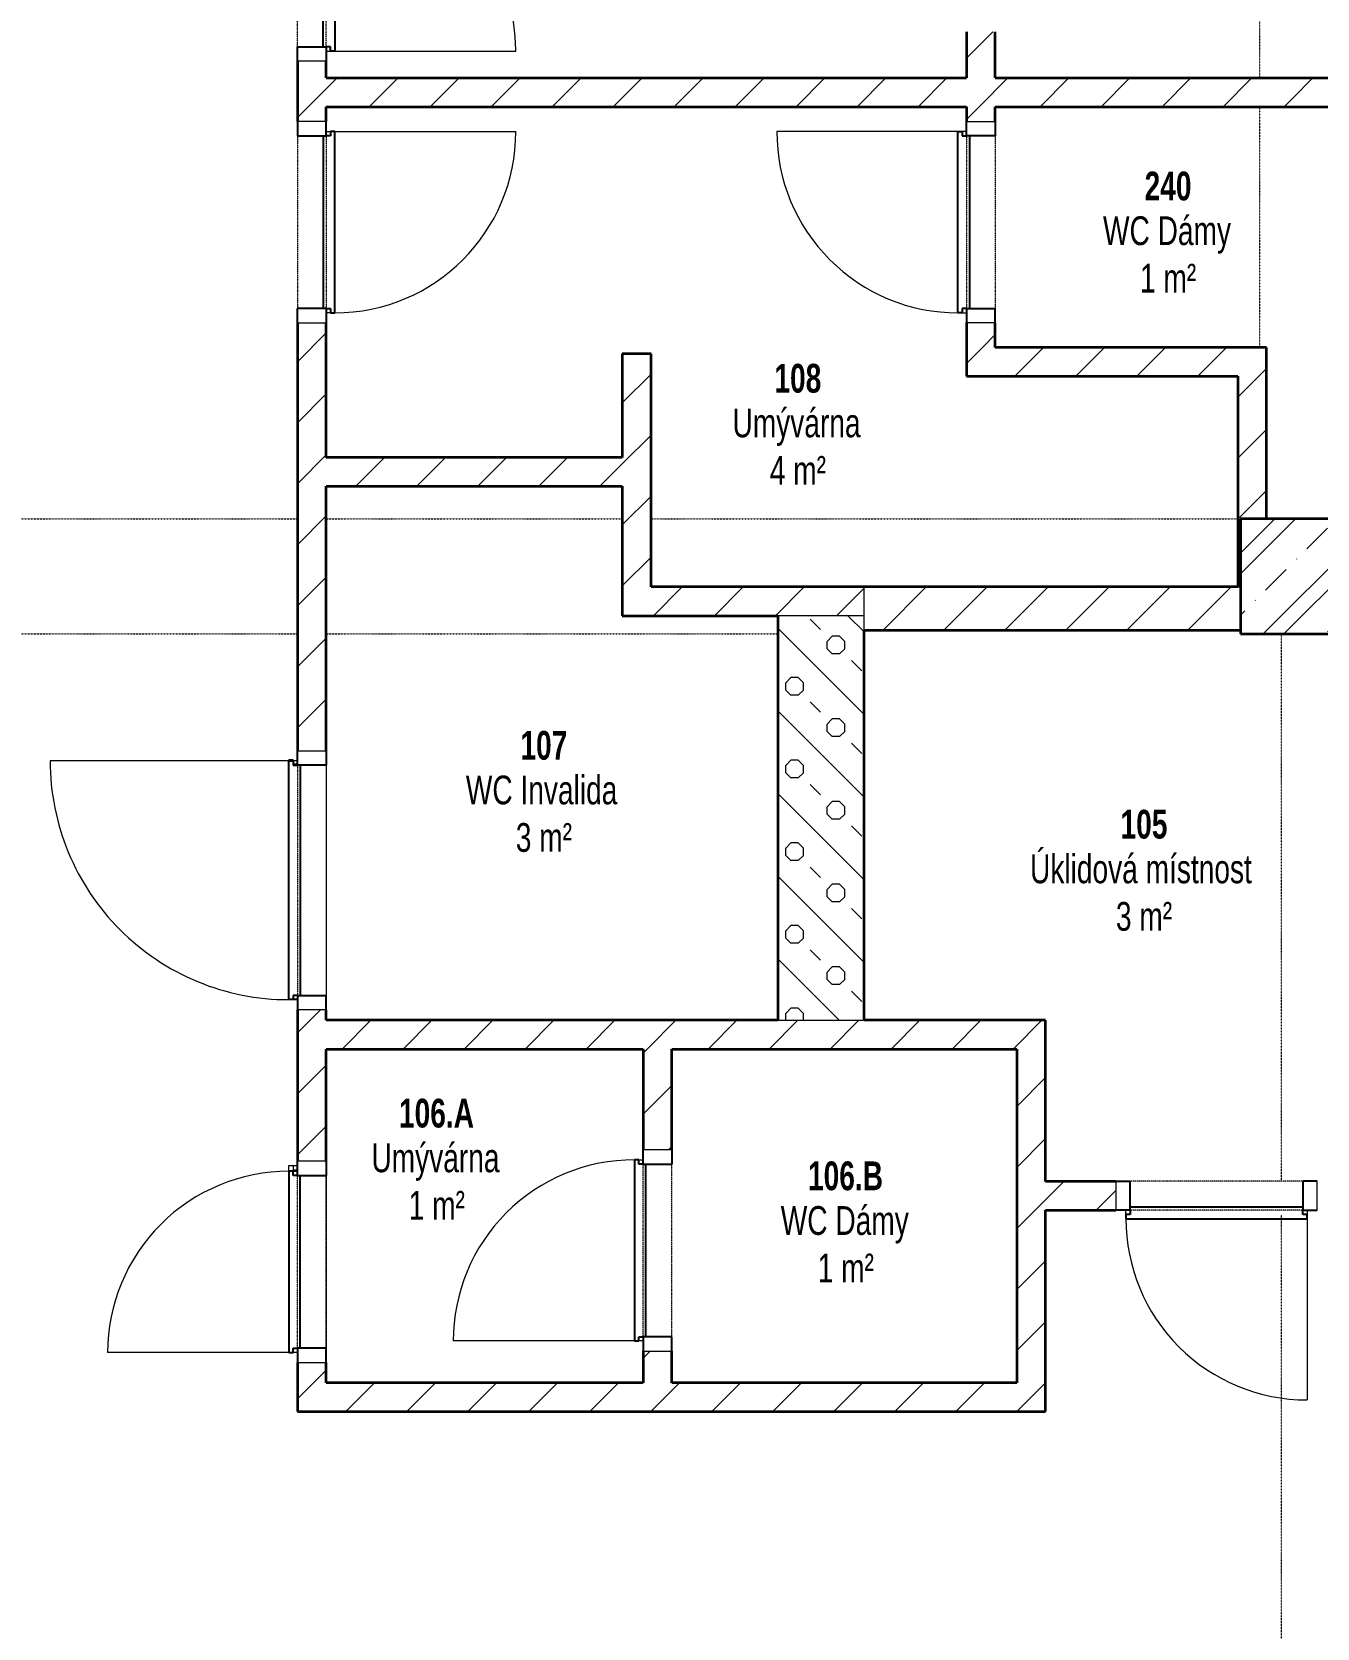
# Model space of a CAD drawing. Header units: millimetres. Extents: x -3281 to 232784, y -45352 to 20466.
# Drawn here: x 18606 to 23076, y -20299 to -14750 of the extents above; entities that cross this region are included whole.
import ezdxf

# ---------------------------------------------------------------- set-up
doc = ezdxf.new("R2010")
doc.units = ezdxf.units.MM
doc.linetypes.add('Dash dot dot', pattern=[5, 2, -1, 0, -1, 0, -1])
doc.linetypes.add('Čerchovaná se dvěma tečkami', pattern=[2.59, 1, -0.53, 0, -0.53, 0, -0.53])
for name, color, linetype, lineweight in [('A-AREA-IDEN', 2, 'Continuous', 9), ('A-DETL', 90, 'Continuous', 13), ('A-DOOR', 31, 'Continuous', 13), ('A-DOOR-FRAM', 31, 'Continuous', 25), ('A-WALL', 113, 'Continuous', 13), ('S-COLS', 52, 'Continuous', 13)]:
    doc.layers.add(name, color=color, linetype=linetype, lineweight=lineweight)
doc.layers.add('A-WALL-PATT', color=111, linetype='Continuous')
doc.styles.add('Arial_1', font='arial.ttf', dxfattribs={"width": 0.7, "height": 100})
doc.styles.add('Arial_B', font='arialbd.ttf', dxfattribs={"width": 0.7, "height": 100})
pattern_1 = [(45, (0, 0), (-106.066, 106.066), [])]

# ---------------------------------------------------------------- blocks, each defined once
blk = doc.blocks.new('DVERE_1k_oblozka - DD03_01_800x1970_koupelna-1549492-1NP_NÁVRH A')
at = {"layer": 'A-DOOR'}
for p, q in [((-450, 52.9), (-400, 52.9)), ((-450, -47.1), (-450, 52.9)), ((-400, 52.9), (-400, -47.1)), ((400, 52.9), (450, 52.9)), ((400, -47.1), (400, 52.9)), ((450, 52.9), (450, -47.1)), ((-400, -47.1), (-450, -47.1)), ((-415, -47.1), (-415, -907.1)), ((450, -47.1), (400, -47.1)), ((415, -77.1), (415, -47.1)), ((305, -77.1), (-305, -77.1))]:
    blk.add_line(p, q, dxfattribs=at)
at = {"layer": 'A-DOOR', "linetype": 'Čerchovaná se dvěma tečkami'}
for p, q in [((-400, 52.9), (400, 52.9)), ((-400, -47.1), (400, -47.1))]:
    blk.add_line(p, q, dxfattribs=at)
at = {"layer": 'A-DOOR', "lineweight": 25}
for p, q in [((-400, -37.1), (400, -37.1)), ((-400, -62.1), (-400, -47.1)), ((400, -47.1), (400, -62.1)), ((-415, -62.1), (-400, -62.1)), ((-415, -77.1), (-415, -62.1)), ((415, -77.1), (-415, -77.1)), ((400, -62.1), (415, -62.1)), ((415, -62.1), (415, -77.1))]:
    blk.add_line(p, q, dxfattribs=at)
at = {"layer": 'A-DOOR'}
blk.add_arc((-415, -77.1), 830, 270, 0, dxfattribs=at)
at = {"layer": 'A-DOOR-FRAM'}
for p, q in [((-450, 52.9), (-400, 52.9)), ((-400, 52.9), (-400, -47.1)), ((400, -47.1), (400, 52.9)), ((450, 52.9), (400, 52.9)), ((-400, -47.1), (-450, -47.1)), ((400, -47.1), (450, -47.1))]:
    blk.add_line(p, q, dxfattribs=at)
blk = doc.blocks.new('DVERE_1k_oblozka - DD03_01_600x1970_koupelna-1549500-1NP_NÁVRH A')
at = {"layer": 'A-DOOR'}
for p, q in [((-315, 47.1), (-315, 707.1)), ((205, 77.1), (-205, 77.1)), ((315, 77.1), (315, 47.1)), ((-300, 47.1), (-350, 47.1)), ((-350, 47.1), (-350, -52.9)), ((-300, -52.9), (-300, 47.1)), ((350, 47.1), (300, 47.1)), ((300, 47.1), (300, -52.9)), ((350, -52.9), (350, 47.1)), ((-350, -52.9), (-300, -52.9)), ((300, -52.9), (350, -52.9))]:
    blk.add_line(p, q, dxfattribs=at)
at = {"layer": 'A-DOOR', "lineweight": 25}
for p, q in [((315, 77.1), (-315, 77.1)), ((-315, 77.1), (-315, 62.1)), ((-315, 62.1), (-300, 62.1)), ((-300, 62.1), (-300, 47.1)), ((300, 47.1), (300, 62.1)), ((300, 62.1), (315, 62.1)), ((315, 62.1), (315, 77.1)), ((-300, 37.1), (300, 37.1))]:
    blk.add_line(p, q, dxfattribs=at)
at = {"layer": 'A-DOOR', "linetype": 'Čerchovaná se dvěma tečkami'}
for p, q in [((-300, 47.1), (300, 47.1)), ((-300, -52.9), (300, -52.9))]:
    blk.add_line(p, q, dxfattribs=at)
at = {"layer": 'A-DOOR'}
blk.add_arc((-315, 77.1), 630, 360, 90, dxfattribs=at)
at = {"layer": 'A-DOOR-FRAM'}
for p, q in [((-300, 47.1), (-350, 47.1)), ((-300, -52.9), (-300, 47.1)), ((300, 47.1), (300, -52.9)), ((300, 47.1), (350, 47.1)), ((-350, -52.9), (-300, -52.9)), ((350, -52.9), (300, -52.9))]:
    blk.add_line(p, q, dxfattribs=at)
blk = doc.blocks.new('DVERE_1k_oblozka - DD03_01_600x1970_koupelna-1549499-1NP_NÁVRH A')
at = {"layer": 'A-DOOR'}
for p, q in [((-350, 52.9), (-300, 52.9)), ((-350, -47.1), (-350, 52.9)), ((-300, 52.9), (-300, -47.1)), ((300, 52.9), (350, 52.9)), ((300, -47.1), (300, 52.9)), ((350, 52.9), (350, -47.1)), ((-300, -47.1), (-350, -47.1)), ((-315, -47.1), (-315, -707.1)), ((350, -47.1), (300, -47.1)), ((315, -77.1), (315, -47.1)), ((205, -77.1), (-205, -77.1))]:
    blk.add_line(p, q, dxfattribs=at)
at = {"layer": 'A-DOOR', "linetype": 'Čerchovaná se dvěma tečkami'}
for p, q in [((-300, 52.9), (300, 52.9)), ((-300, -47.1), (300, -47.1))]:
    blk.add_line(p, q, dxfattribs=at)
at = {"layer": 'A-DOOR', "lineweight": 25}
for p, q in [((-300, -37.1), (300, -37.1)), ((-300, -62.1), (-300, -47.1)), ((300, -47.1), (300, -62.1)), ((-315, -62.1), (-300, -62.1)), ((-315, -77.1), (-315, -62.1)), ((315, -77.1), (-315, -77.1)), ((300, -62.1), (315, -62.1)), ((315, -62.1), (315, -77.1))]:
    blk.add_line(p, q, dxfattribs=at)
at = {"layer": 'A-DOOR'}
blk.add_arc((-315, -77.1), 630, 270, 0, dxfattribs=at)
at = {"layer": 'A-DOOR-FRAM'}
for p, q in [((-350, 52.9), (-300, 52.9)), ((-300, 52.9), (-300, -47.1)), ((300, -47.1), (300, 52.9)), ((350, 52.9), (300, 52.9)), ((-300, -47.1), (-350, -47.1)), ((300, -47.1), (350, -47.1))]:
    blk.add_line(p, q, dxfattribs=at)
blk = doc.blocks.new('DVERE_1k_oblozka - DD03_01_600x1970_koupelna-V76-1NP_NÁVRH A')
at = {"layer": 'A-DOOR', "color": 11}
for p, q in [((295, 77.1), (315, 77.1)), ((315, 62.1), (295, 62.1)), ((300, 62.1), (300, 47.1)), ((315, 77.1), (315, 62.1)), ((315, 77.1), (315, 47.1))]:
    blk.add_line(p, q, dxfattribs=at)
blk = doc.blocks.new('DVERE_1k_oblozka - DD03_01_800x1970_koupelna-V77-1NP_NÁVRH A')
at = {"layer": 'A-DOOR', "color": 11}
for p, q in [((-400, -47.1), (-400, -62.1)), ((415, -62.1), (415, -47.1)), ((-411.6, -62.1), (-415, -62.1)), ((-415, -62.1), (-415, -77.1)), ((-411.6, -77.1), (-415, -77.1))]:
    blk.add_line(p, q, dxfattribs=at)
blk = doc.blocks.new('Betonový čtvercový sloup - 400 x 400-V85-1NP_NÁVRH A')
at = {"layer": 'S-COLS'}
h = blk.add_hatch(dxfattribs=at)
h.set_pattern_fill('FP_160', color=256, style=0, pattern_type=2)
h.set_pattern_definition([(45, (-23010.3, 16643.28), (-179.6051, 179.6051), []), (45, (-22938.45, 16643.28), (-179.6051, 179.6051), []), (45, (-22794.76, 16643.28), (-107.763, 251.4472), [101.6, -50.8, 1.676, -49.124])])
h.paths.add_polyline_path([(200, -200), (200, 200), (-200, 200), (-200, -200), (-96.8, -200)])
at = {"layer": 'S-COLS', "lineweight": 35}
for p, q in [((200, 200), (-200, 200)), ((-200, 200), (-200, -200)), ((200, -200), (200, 200)), ((-200, -200), (200, -200))]:
    blk.add_line(p, q, dxfattribs=at)

msp = doc.modelspace()

# ---------------------------------------------------------------- hatches: boundary and pattern name
at = {"layer": 'A-WALL-PATT', "lineweight": 13}
h = msp.add_hatch(dxfattribs=at)
h.set_pattern_fill('FP_4', color=256, style=0, pattern_type=2)
h.set_pattern_definition(pattern_1)
h.paths.add_polyline_path([(19629.4, -19546.3), (19629.4, -19376.3), (19529.4, -19376.3), (19529.4, -19546.3)])
h.paths.add_polyline_path([(19529.4, -18676.3), (19629.4, -18676.3), (19629.4, -18149.6), (19529.4, -18149.6)])
h.paths.add_polyline_path([(19629.4, -17249.6), (19629.4, -15761.9), (19529.4, -15761.9), (19529.4, -17249.6)])
h.paths.add_polyline_path([(19629.4, -15061.9), (19629.4, -14851.9), (19529.4, -14851.9), (19529.4, -15061.9)])
h.paths.add_polyline_path([(19629.4, -14151.9), (19629.4, -12568.5), (19529.4, -12568.5), (19529.4, -14151.9)])
h.paths.add_polyline_path([(19629.4, -11668.5), (19629.4, -11479.2), (19529.4, -11479.2), (19529.4, -11668.5)])
h = msp.add_hatch(dxfattribs=at)
h.set_pattern_fill('FP_4', color=256, style=0, pattern_type=2)
h.set_pattern_definition(pattern_1)
h.paths.add_polyline_path([(21856.9, -15847.1), (21956.9, -15847.1), (21956.9, -15761.9), (21856.9, -15761.9)])
h.paths.add_polyline_path([(21956.9, -15061.9), (21956.9, -15010.1), (21856.9, -15010.1), (21856.9, -15061.9)])
h.paths.add_polyline_path([(21956.9, -14910.1), (21956.9, -14750.1), (21856.9, -14750.1), (21856.9, -14910.1)])
h.paths.add_polyline_path([(21856.9, -14050.1), (21956.9, -14050.1), (21956.9, -13920.1), (21856.9, -13920.1), (21856.9, -14027.3)])
h = msp.add_hatch(dxfattribs=at)
h.set_pattern_fill('FP_4', color=256, style=0, pattern_type=2)
h.set_pattern_definition(pattern_1)
h.paths.add_polyline_path([(21196.6, -15010.1), (22990.3, -15010.1), (22990.3, -14910.1), (19629.4, -14910.1), (19629.4, -15010.1)])
h = msp.add_hatch(dxfattribs=at)
h.set_pattern_fill('FP_4', color=256, style=0, pattern_type=2)
h.set_pattern_definition(pattern_1)
h.paths.add_polyline_path([(23210.3, -15010.1), (23210.3, -14910.1), (22990.3, -14910.1), (22990.3, -15010.1)])
h = msp.add_hatch(dxfattribs=at)
h.set_pattern_fill('FP_4', color=256, style=0, pattern_type=2)
h.set_pattern_definition(pattern_1)
h.paths.add_polyline_path([(20759.4, -16679.6), (20759.4, -15869.6), (20659.4, -15869.6), (20659.4, -16679.6)])
h = msp.add_hatch(dxfattribs=at)
h.set_pattern_fill('FP_4', color=256, style=0, pattern_type=2)
h.set_pattern_definition(pattern_1)
h.paths.add_polyline_path([(22900.3, -15947.1), (22900.3, -15847.1), (21856.9, -15847.1), (21856.9, -15947.1), (22800.3, -15947.1)])
h = msp.add_hatch(dxfattribs=at)
h.set_pattern_fill('FP_4', color=256, style=0, pattern_type=2)
h.set_pattern_definition(pattern_1)
h.paths.add_polyline_path([(22810.3, -16679.6), (22810.3, -16443.3), (22900.3, -16443.3), (22900.3, -15947.1), (22800.3, -15947.1), (22800.3, -16679.6)])
h = msp.add_hatch(dxfattribs=at)
h.set_pattern_fill('FP_4', color=256, style=0, pattern_type=2)
h.set_pattern_definition(pattern_1)
h.paths.add_polyline_path([(20659.4, -16229.6), (19629.4, -16229.6), (19629.4, -16329.6), (20659.4, -16329.6)])
h = msp.add_hatch(dxfattribs=at)
h.set_pattern_fill('FP_4', color=256, style=0, pattern_type=2)
h.set_pattern_definition(pattern_1)
h.paths.add_polyline_path([(21200.3, -16779.6), (21500.3, -16779.6), (21500.3, -16679.6), (20659.4, -16679.6), (20659.4, -16779.6), (21196.6, -16779.6)])
h = msp.add_hatch(dxfattribs=at)
h.set_pattern_fill('FP_4', color=256, style=0, pattern_type=2)
h.set_pattern_definition(pattern_1)
h.paths.add_polyline_path([(21500.3, -16829.6), (22810.3, -16829.6), (22810.3, -16679.6), (21500.3, -16679.6), (21500.3, -16779.6)])
h = msp.add_hatch(dxfattribs=at)
h.set_pattern_fill('FP_39', color=256, angle=225, style=0, pattern_type=2)
h.set_pattern_definition([(135, (21500.29, -17411.12), (-143.684, -143.684), []), (90, (21432.99, -17182.17), (-143.684, 143.684), [25.4, -261.968]), (135, (21432.99, -17156.77), (-143.684, -143.684), [25.4, -177.8]), (180, (21415.03, -17138.81), (-143.684, -143.684), [25.4, -261.968]), (225, (21389.63, -17138.81), (143.684, -143.684), [25.4, -177.8]), (90, (21371.66, -17182.17), (-143.684, 143.684), [25.4, -261.968]), (135, (21389.63, -17200.13), (-143.684, -143.684), [25.4, -177.8]), (180, (21415.03, -17200.13), (-143.684, -143.684), [25.4, -261.968]), (225, (21432.99, -17182.17), (143.684, -143.684), [25.4, -177.8]), (135, (21348.44, -17115.6), (-143.684, -143.684), [50.8, -152.4])])
h.paths.add_polyline_path([(21500.3, -18186.3), (21500.3, -16779.6), (21200.3, -16779.6), (21200.3, -18186.3)])
h = msp.add_hatch(dxfattribs=at)
h.set_pattern_fill('FP_4', color=256, style=0, pattern_type=2)
h.set_pattern_definition(pattern_1)
h.paths.add_polyline_path([(22131.5, -18286.3), (22131.5, -18186.3), (19629.4, -18186.3), (19629.4, -18286.3), (22031.5, -18286.3)])
h = msp.add_hatch(dxfattribs=at)
h.set_pattern_fill('FP_4', color=256, style=0, pattern_type=2)
h.set_pattern_definition(pattern_1)
h.paths.add_polyline_path([(20831.5, -19446.3), (20831.5, -19336.3), (20731.5, -19336.3), (20731.5, -19446.3)])
h.paths.add_polyline_path([(20731.5, -18636.3), (20831.5, -18636.3), (20831.5, -18286.3), (20731.5, -18286.3)])
h = msp.add_hatch(dxfattribs=at)
h.set_pattern_fill('FP_4', color=256, style=0, pattern_type=2)
h.set_pattern_definition(pattern_1)
h.paths.add_polyline_path([(22031.5, -19546.3), (22131.5, -19546.3), (22131.5, -18286.3), (22031.5, -18286.3), (22031.5, -19446.3)])
h = msp.add_hatch(dxfattribs=at)
h.set_pattern_fill('FP_4', color=256, style=0, pattern_type=2)
h.set_pattern_definition(pattern_1)
h.paths.add_polyline_path([(22376.1, -18846.3), (22376.1, -18746.3), (22131.5, -18746.3), (22131.5, -18846.3)])
h.paths.add_polyline_path([(23076.1, -18846.3), (23789.9, -18846.3), (23792.5, -18746.3), (23076.1, -18746.3)])
h = msp.add_hatch(dxfattribs=at)
h.set_pattern_fill('FP_4', color=256, style=0, pattern_type=2)
h.set_pattern_definition(pattern_1)
h.paths.add_polyline_path([(19629.4, -19546.3), (22031.5, -19546.3), (22031.5, -19446.3), (19629.4, -19446.3)])

# ---------------------------------------------------------------- linework, layer by layer
at = {"layer": 'A-DETL', "linetype": 'Dash dot dot'}
for p, q in [((22875.3, -13920.1), (22875.3, -14910.1)), ((22875.3, -15010.1), (22875.3, -15847.1)), ((18192.5, -16443.3), (19529.4, -16443.3)), ((19629.4, -16443.3), (20659.4, -16443.3)), ((20759.4, -16443.3), (22810.3, -16443.3)), ((18192.5, -16843.3), (19529.4, -16843.3)), ((19629.4, -16843.3), (21200.3, -16843.3)), ((22952.5, -18746.3), (22952.5, -16843.3)), ((22952.5, -21222.5), (22952.5, -18862.5))]:
    msp.add_line(p, q, dxfattribs=at)
at = {"layer": 'A-WALL', "lineweight": 35}
for p, q in [((21856.9, -14750.1), (21856.9, -14910.1)), ((21956.9, -14910.1), (21956.9, -14750.1)), ((19529.4, -14851.9), (19529.4, -15061.9)), ((19629.4, -14910.1), (19629.4, -14851.9)), ((19629.4, -14910.1), (21856.9, -14910.1)), ((21956.9, -14910.1), (23210.3, -14910.1)), ((19629.4, -15061.9), (19629.4, -15010.1)), ((19629.4, -15010.1), (21856.9, -15010.1)), ((21856.9, -15010.1), (21856.9, -15061.9)), ((21956.9, -15010.1), (23210.3, -15010.1)), ((21956.9, -15061.9), (21956.9, -15010.1)), ((19529.4, -15761.9), (19529.4, -17249.6)), ((19629.4, -16229.6), (19629.4, -15761.9)), ((21856.9, -15761.9), (21856.9, -15947.1)), ((21956.9, -15847.1), (21956.9, -15761.9)), ((20659.4, -15869.6), (20659.4, -16229.6)), ((20759.4, -15869.6), (20659.4, -15869.6)), ((20759.4, -16679.6), (20759.4, -15869.6)), ((22900.3, -15847.1), (21956.9, -15847.1)), ((22900.3, -16443.3), (22900.3, -15847.1)), ((21856.9, -15947.1), (22800.3, -15947.1)), ((22800.3, -15947.1), (22800.3, -16679.6)), ((20659.4, -16229.6), (19629.4, -16229.6)), ((19629.4, -17249.6), (19629.4, -16329.6)), ((19629.4, -16329.6), (20659.4, -16329.6)), ((20659.4, -16329.6), (20659.4, -16779.6)), ((22800.3, -16679.6), (20759.4, -16679.6)), ((20659.4, -16779.6), (21200.3, -16779.6)), ((21200.3, -16779.6), (21200.3, -18186.3)), ((21500.3, -16829.6), (22810.3, -16829.6)), ((21500.3, -18186.3), (21500.3, -16829.6)), ((19529.4, -18149.6), (19529.4, -18676.3)), ((19629.4, -18186.3), (19629.4, -18149.6)), ((21200.3, -18186.3), (19629.4, -18186.3)), ((22131.5, -18186.3), (21500.3, -18186.3)), ((22131.5, -18746.3), (22131.5, -18186.3)), ((19629.4, -18676.3), (19629.4, -18286.3)), ((19629.4, -18286.3), (20731.5, -18286.3)), ((20731.5, -18286.3), (20731.5, -18636.3)), ((20831.5, -18286.3), (22031.5, -18286.3)), ((20831.5, -18636.3), (20831.5, -18286.3)), ((22031.5, -18286.3), (22031.5, -19446.3)), ((22376.1, -18746.3), (22131.5, -18746.3)), ((22131.5, -18846.3), (22376.1, -18846.3)), ((22131.5, -19546.3), (22131.5, -18846.3)), ((20731.5, -19336.3), (20731.5, -19446.3)), ((20831.5, -19446.3), (20831.5, -19336.3)), ((19529.4, -19376.3), (19529.4, -19546.3)), ((19629.4, -19446.3), (19629.4, -19376.3)), ((20731.5, -19446.3), (19629.4, -19446.3)), ((22031.5, -19446.3), (20831.5, -19446.3)), ((19529.4, -19546.3), (22131.5, -19546.3))]:
    msp.add_line(p, q, dxfattribs=at)
at = {"layer": 'A-WALL'}
for p, q in [((21500.3, -16829.6), (21500.3, -16679.6)), ((22800.3, -16679.6), (22810.3, -16679.6)), ((21500.3, -16779.6), (21200.3, -16779.6)), ((19629.4, -17299.6), (19629.4, -18099.6)), ((21200.3, -18186.3), (21500.3, -18186.3)), ((19629.4, -18726.3), (19629.4, -19326.3))]:
    msp.add_line(p, q, dxfattribs=at)

# ---------------------------------------------------------------- block references
at = {"layer": 'A-DOOR'}
for name, p, rotation in [('DVERE_1k_oblozka - DD03_01_600x1970_koupelna-1549499-1NP_NÁVRH A', (19582.2, -14501.9), 89.99999999999993), ('DVERE_1k_oblozka - DD03_01_600x1970_koupelna-1549500-1NP_NÁVRH A', (19582.2, -15411.9), 269.9999999999999), ('DVERE_1k_oblozka - DD03_01_600x1970_koupelna-1549499-1NP_NÁVRH A', (21904, -15411.9), 270), ('DVERE_1k_oblozka - DD03_01_800x1970_koupelna-1549492-1NP_NÁVRH A', (19576.5, -17699.6), 269.9999999999999), ('DVERE_1k_oblozka - DD03_01_600x1970_koupelna-1549500-1NP_NÁVRH A', (20778.6, -18986.3), 90), ('DVERE_1k_oblozka - DD03_01_600x1970_koupelna-1549500-1NP_NÁVRH A', (19576.5, -19026.3), 89.99999999999993), ('DVERE_1k_oblozka - DD03_01_600x1970_koupelna-1549500-1NP_NÁVRH A', (22726.1, -18799.1), 180)]:
    msp.add_blockref(name, p, dxfattribs=dict(at, rotation=rotation))
at = {"layer": 'A-DOOR', "color": 11}
for name, p, rotation in [('DVERE_1k_oblozka - DD03_01_800x1970_koupelna-V77-1NP_NÁVRH A', (19576.5, -17696.3), 269.9999999999999), ('DVERE_1k_oblozka - DD03_01_600x1970_koupelna-V76-1NP_NÁVRH A', (19576.5, -19006.3), 89.99999999999993)]:
    msp.add_blockref(name, p, dxfattribs=dict(at, rotation=rotation))
at = {"layer": 'S-COLS'}
msp.add_blockref('Betonový čtvercový sloup - 400 x 400-V85-1NP_NÁVRH A', (23010.3, -16643.3), dxfattribs=at)

# ---------------------------------------------------------------- texts
at = {"layer": 'A-AREA-IDEN', "lineweight": 18, "char_height": 100, "attachment_point": 1}
for s, insert, width, style in [('240', (22476.2, -15235.9), 202.025, 'Arial_B'), ('WC Dámy', (22331.4, -15391.2), 552.764, 'Arial_1'), ('1 m²', (22460.1, -15556.2), 241.308, 'Arial_1'), ('108', (21188.5, -15904.2), 202.025, 'Arial_B'), ('Umývárna', (21042.7, -16059.5), 555.569, 'Arial_1'), ('4 m²', (21172.4, -16224.5), 241.308, 'Arial_1'), ('107', (20305.1, -17180.3), 202.025, 'Arial_B'), ('WC Invalida', (20115.2, -17335.6), 662.194, 'Arial_1'), ('105', (22392.5, -17454.6), 202.025, 'Arial_B'), ('3 m²', (20289, -17500.6), 241.308, 'Arial_1'), ('Úklidová místnost', (22077.6, -17609.9), 965.232, 'Arial_1'), ('3 m²', (22376.4, -17774.9), 241.308, 'Arial_1'), ('106.A', (19882.7, -18459.2), 322.679, 'Arial_B'), ('Umývárna', (19786.8, -18614.5), 555.569, 'Arial_1'), ('106.B', (21305.4, -18677.1), 322.679, 'Arial_B'), ('1 m²', (19916.5, -18779.5), 241.308, 'Arial_1'), ('WC Dámy', (21210.6, -18832.4), 552.764, 'Arial_1'), ('1 m²', (21339.2, -18997.4), 241.308, 'Arial_1')]:
    msp.add_mtext(s, dxfattribs=dict(at, insert=insert, width=width, style=style))

doc.saveas('drawing.dxf')
